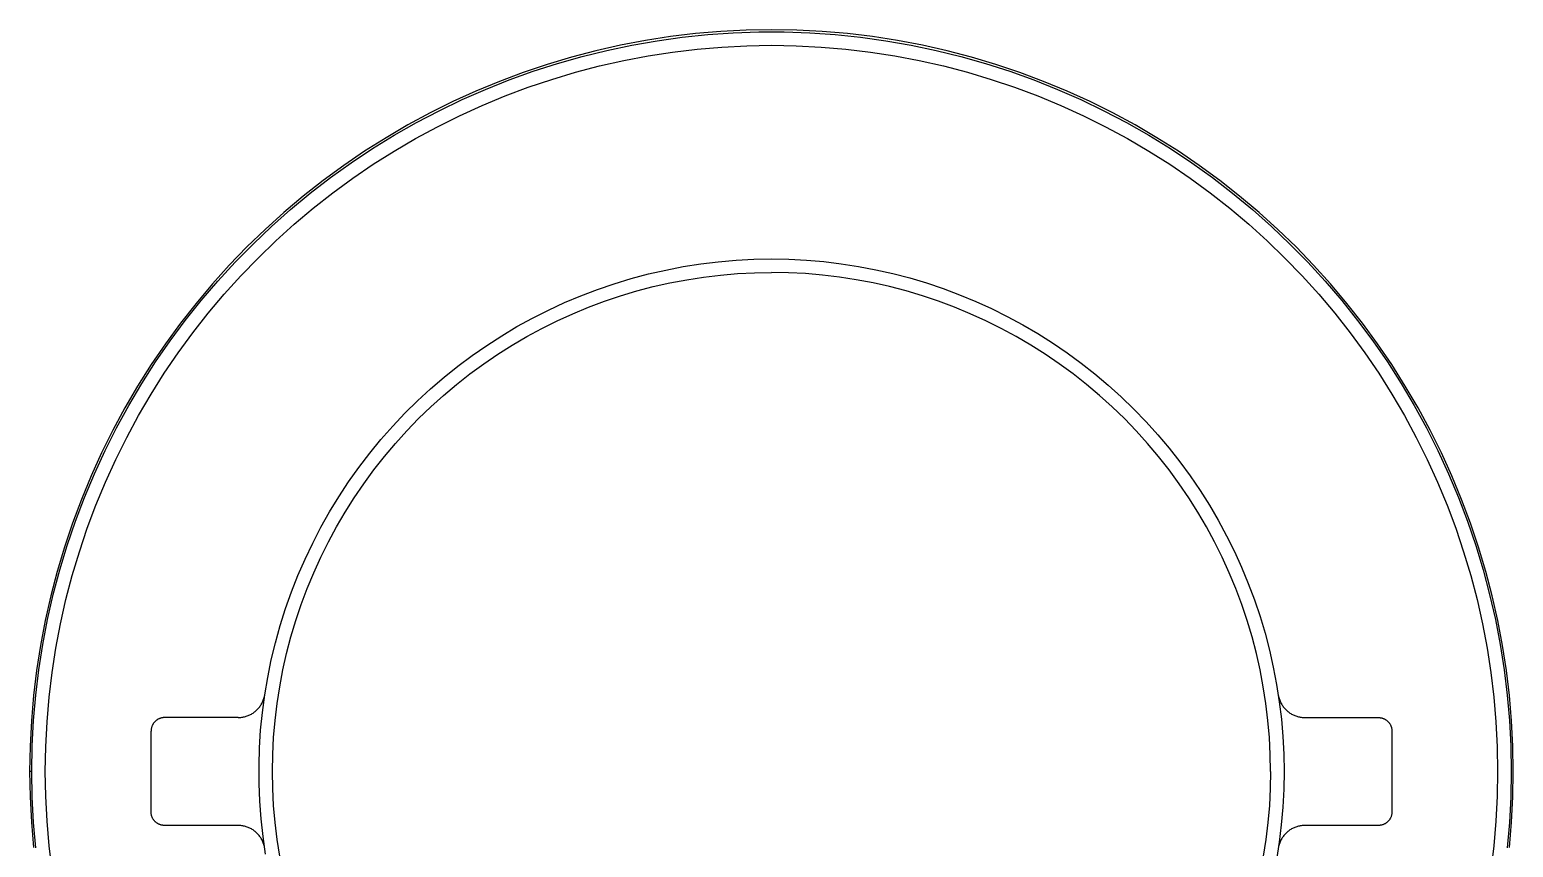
# Model space of a CAD drawing. Header units: metres. Extents: x 198 to 412, y -54 to 17.
# Drawn here: x 252.4253 to 252.4803, y -40.2141 to -40.1837 of the extents above; entities that cross this region are included whole.
import ezdxf

# ---------------------------------------------------------------- set-up
doc = ezdxf.new("R2010")
doc.units = ezdxf.units.M
doc.header["$LTSCALE"] = 10
doc.layers.add('01', color=1, linetype='Continuous')

# ---------------------------------------------------------------- blocks, each defined once
blk = doc.blocks.new('juego de ducha california')
for p, q in [((493.152745, 11757.579892, 0), (493.153684, 11757.579908, 0)), ((493.153684, 11757.579908, 0), (493.154623, 11757.579892, 0)), ((493.148089, 11757.579333, 0), (493.149011, 11757.579508, 0)), ((493.149441, 11757.579498, 0), (493.148509, 11757.579335, 0)), ((493.149011, 11757.579508, 0), (493.149939, 11757.579652, 0)), ((493.150379, 11757.579628, 0), (493.149441, 11757.579498, 0)), ((493.149939, 11757.579652, 0), (493.150871, 11757.579764, 0)), ((493.15132, 11757.579726, 0), (493.150379, 11757.579628, 0)), ((493.150871, 11757.579764, 0), (493.151807, 11757.579844, 0)), ((493.152264, 11757.579791, 0), (493.15132, 11757.579726, 0)), ((493.151807, 11757.579844, 0), (493.152745, 11757.579892, 0)), ((493.15321, 11757.579824, 0), (493.152264, 11757.579791, 0)), ((493.154157, 11757.579824, 0), (493.15321, 11757.579824, 0)), ((493.155103, 11757.579791, 0), (493.154157, 11757.579824, 0)), ((493.154623, 11757.579892, 0), (493.15556, 11757.579844, 0)), ((493.156047, 11757.579726, 0), (493.155103, 11757.579791, 0)), ((493.15556, 11757.579844, 0), (493.156496, 11757.579764, 0)), ((493.156989, 11757.579628, 0), (493.156047, 11757.579726, 0)), ((493.156496, 11757.579764, 0), (493.157428, 11757.579652, 0)), ((493.157926, 11757.579498, 0), (493.156989, 11757.579628, 0)), ((493.157428, 11757.579652, 0), (493.158356, 11757.579508, 0)), ((493.158859, 11757.579335, 0), (493.157926, 11757.579498, 0)), ((493.158356, 11757.579508, 0), (493.159279, 11757.579333, 0)), ((493.145364, 11757.57862, 0), (493.146264, 11757.578888, 0)), ((493.146663, 11757.578914, 0), (493.145752, 11757.578656, 0)), ((493.146264, 11757.578888, 0), (493.147173, 11757.579126, 0)), ((493.147582, 11757.57914, 0), (493.146663, 11757.578914, 0)), ((493.147173, 11757.579126, 0), (493.148089, 11757.579333, 0)), ((493.148509, 11757.579335, 0), (493.147582, 11757.57914, 0)), ((493.14911, 11757.578936, 0), (493.148207, 11757.578765, 0)), ((493.150018, 11757.579077, 0), (493.14911, 11757.578936, 0)), ((493.150931, 11757.579187, 0), (493.150018, 11757.579077, 0)), ((493.151847, 11757.579265, 0), (493.150931, 11757.579187, 0)), ((493.152765, 11757.579312, 0), (493.151847, 11757.579265, 0)), ((493.153684, 11757.579328, 0), (493.152765, 11757.579312, 0)), ((493.154603, 11757.579312, 0), (493.153684, 11757.579328, 0)), ((493.155521, 11757.579265, 0), (493.154603, 11757.579312, 0)), ((493.156437, 11757.579187, 0), (493.155521, 11757.579265, 0)), ((493.157349, 11757.579077, 0), (493.156437, 11757.579187, 0)), ((493.158258, 11757.578936, 0), (493.157349, 11757.579077, 0)), ((493.159161, 11757.578765, 0), (493.158258, 11757.578936, 0)), ((493.159785, 11757.57914, 0), (493.158859, 11757.579335, 0)), ((493.159279, 11757.579333, 0), (493.160195, 11757.579126, 0)), ((493.160704, 11757.578914, 0), (493.159785, 11757.57914, 0)), ((493.160195, 11757.579126, 0), (493.161103, 11757.578888, 0)), ((493.161615, 11757.578656, 0), (493.160704, 11757.578914, 0)), ((493.161103, 11757.578888, 0), (493.162003, 11757.57862, 0)), ((493.143595, 11757.577991, 0), (493.144474, 11757.57832, 0)), ((493.144851, 11757.578366, 0), (493.14396, 11757.578046, 0)), ((493.144474, 11757.57832, 0), (493.145364, 11757.57862, 0)), ((493.145752, 11757.578656, 0), (493.144851, 11757.578366, 0)), ((493.146421, 11757.57833, 0), (493.14554, 11757.578067, 0)), ((493.14731, 11757.578562, 0), (493.146421, 11757.57833, 0)), ((493.148207, 11757.578765, 0), (493.14731, 11757.578562, 0)), ((493.160057, 11757.578562, 0), (493.159161, 11757.578765, 0)), ((493.160946, 11757.57833, 0), (493.160057, 11757.578562, 0)), ((493.161827, 11757.578067, 0), (493.160946, 11757.57833, 0)), ((493.162516, 11757.578366, 0), (493.161615, 11757.578656, 0)), ((493.162003, 11757.57862, 0), (493.162893, 11757.57832, 0)), ((493.163407, 11757.578046, 0), (493.162516, 11757.578366, 0)), ((493.162893, 11757.57832, 0), (493.163772, 11757.577991, 0)), ((493.142728, 11757.577631, 0), (493.143595, 11757.577991, 0)), ((493.14396, 11757.578046, 0), (493.143081, 11757.577695, 0)), ((493.144669, 11757.577774, 0), (493.143808, 11757.577451, 0)), ((493.14554, 11757.578067, 0), (493.144669, 11757.577774, 0)), ((493.162698, 11757.577774, 0), (493.161827, 11757.578067, 0)), ((493.163559, 11757.577451, 0), (493.162698, 11757.577774, 0)), ((493.164286, 11757.577695, 0), (493.163407, 11757.578046, 0)), ((493.163772, 11757.577991, 0), (493.16464, 11757.577631, 0)), ((493.141032, 11757.576825, 0), (493.141873, 11757.577243, 0)), ((493.142215, 11757.577314, 0), (493.141362, 11757.576903, 0)), ((493.141873, 11757.577243, 0), (493.142728, 11757.577631, 0)), ((493.143081, 11757.577695, 0), (493.142215, 11757.577314, 0)), ((493.143808, 11757.577451, 0), (493.142959, 11757.577099, 0)), ((493.164408, 11757.577099, 0), (493.163559, 11757.577451, 0)), ((493.165152, 11757.577314, 0), (493.164286, 11757.577695, 0)), ((493.16464, 11757.577631, 0), (493.165494, 11757.577243, 0)), ((493.166005, 11757.576903, 0), (493.165152, 11757.577314, 0)), ((493.165494, 11757.577243, 0), (493.166335, 11757.576825, 0)), ((493.140206, 11757.576379, 0), (493.141032, 11757.576825, 0)), ((493.141362, 11757.576903, 0), (493.140524, 11757.576463, 0)), ((493.142122, 11757.576719, 0), (493.141299, 11757.57631, 0)), ((493.142959, 11757.577099, 0), (493.142122, 11757.576719, 0)), ((493.165245, 11757.576719, 0), (493.164408, 11757.577099, 0)), ((493.166068, 11757.57631, 0), (493.165245, 11757.576719, 0)), ((493.166843, 11757.576463, 0), (493.166005, 11757.576903, 0)), ((493.166335, 11757.576825, 0), (493.167162, 11757.576379, 0)), ((493.139395, 11757.575905, 0), (493.140206, 11757.576379, 0)), ((493.140524, 11757.576463, 0), (493.139701, 11757.575995, 0)), ((493.141299, 11757.57631, 0), (493.14049, 11757.575873, 0)), ((493.166877, 11757.575873, 0), (493.166068, 11757.57631, 0)), ((493.167666, 11757.575995, 0), (493.166843, 11757.576463, 0)), ((493.167162, 11757.576379, 0), (493.167972, 11757.575905, 0)), ((493.138601, 11757.575403, 0), (493.139395, 11757.575905, 0)), ((493.139701, 11757.575995, 0), (493.138896, 11757.575498, 0)), ((493.14049, 11757.575873, 0), (493.139697, 11757.575409, 0)), ((493.167671, 11757.575409, 0), (493.166877, 11757.575873, 0)), ((493.168472, 11757.575498, 0), (493.167666, 11757.575995, 0)), ((493.167972, 11757.575905, 0), (493.168766, 11757.575403, 0)), ((493.138107, 11757.574974, 0), (493.137338, 11757.574423, 0)), ((493.137825, 11757.574875, 0), (493.138601, 11757.575403, 0)), ((493.138896, 11757.575498, 0), (493.138107, 11757.574974, 0)), ((493.139697, 11757.575409, 0), (493.138919, 11757.574918, 0)), ((493.168448, 11757.574918, 0), (493.167671, 11757.575409, 0)), ((493.16926, 11757.574974, 0), (493.168472, 11757.575498, 0)), ((493.168766, 11757.575403, 0), (493.169542, 11757.574875, 0)), ((493.170029, 11757.574423, 0), (493.16926, 11757.574974, 0)), ((493.137338, 11757.574423, 0), (493.136588, 11757.573846, 0)), ((493.137067, 11757.57432, 0), (493.137825, 11757.574875, 0)), ((493.13816, 11757.574401, 0), (493.137418, 11757.573858, 0)), ((493.138919, 11757.574918, 0), (493.13816, 11757.574401, 0)), ((493.169208, 11757.574401, 0), (493.168448, 11757.574918, 0)), ((493.169949, 11757.573858, 0), (493.169208, 11757.574401, 0)), ((493.169542, 11757.574875, 0), (493.1703, 11757.57432, 0)), ((493.17078, 11757.573846, 0), (493.170029, 11757.574423, 0)), ((493.136329, 11757.57374, 0), (493.137067, 11757.57432, 0)), ((493.137418, 11757.573858, 0), (493.136695, 11757.57329, 0)), ((493.170672, 11757.57329, 0), (493.169949, 11757.573858, 0)), ((493.1703, 11757.57432, 0), (493.171039, 11757.57374, 0)), ((493.135611, 11757.573135, 0), (493.136329, 11757.57374, 0)), ((493.136588, 11757.573846, 0), (493.135858, 11757.573243, 0)), ((493.171509, 11757.573243, 0), (493.17078, 11757.573846, 0)), ((493.171039, 11757.57374, 0), (493.171757, 11757.573135, 0)), ((493.134913, 11757.572506, 0), (493.135611, 11757.573135, 0)), ((493.135858, 11757.573243, 0), (493.135149, 11757.572615, 0)), ((493.136695, 11757.57329, 0), (493.135992, 11757.572698, 0)), ((493.171375, 11757.572698, 0), (493.170672, 11757.57329, 0)), ((493.172218, 11757.572615, 0), (493.171509, 11757.573243, 0)), ((493.171757, 11757.573135, 0), (493.172454, 11757.572506, 0)), ((493.134238, 11757.571854, 0), (493.134913, 11757.572506, 0)), ((493.135149, 11757.572615, 0), (493.134463, 11757.571963, 0)), ((493.135992, 11757.572698, 0), (493.13531, 11757.572082, 0)), ((493.172058, 11757.572082, 0), (493.171375, 11757.572698, 0)), ((493.172904, 11757.571963, 0), (493.172218, 11757.572615, 0)), ((493.172454, 11757.572506, 0), (493.173129, 11757.571854, 0)), ((493.133586, 11757.571178, 0), (493.134238, 11757.571854, 0)), ((493.134463, 11757.571963, 0), (493.1338, 11757.571288, 0)), ((493.13531, 11757.572082, 0), (493.134649, 11757.571443, 0)), ((493.172719, 11757.571443, 0), (493.172058, 11757.572082, 0)), ((493.173568, 11757.571288, 0), (493.172904, 11757.571963, 0)), ((493.173129, 11757.571854, 0), (493.173782, 11757.571178, 0)), ((493.132957, 11757.570481, 0), (493.133586, 11757.571178, 0)), ((493.1338, 11757.571288, 0), (493.13316, 11757.570591, 0)), ((493.134649, 11757.571443, 0), (493.13401, 11757.570782, 0)), ((493.150455, 11757.571132, 0), (493.149818, 11757.571011, 0)), ((493.151096, 11757.571231, 0), (493.150455, 11757.571132, 0)), ((493.151741, 11757.571309, 0), (493.151096, 11757.571231, 0)), ((493.152387, 11757.571364, 0), (493.151741, 11757.571309, 0)), ((493.153035, 11757.571397, 0), (493.152387, 11757.571364, 0)), ((493.153684, 11757.571408, 0), (493.153035, 11757.571397, 0)), ((493.154342, 11757.571397, 0), (493.153684, 11757.571408, 0)), ((493.154999, 11757.571363, 0), (493.154342, 11757.571397, 0)), ((493.155655, 11757.571306, 0), (493.154999, 11757.571363, 0)), ((493.156309, 11757.571226, 0), (493.155655, 11757.571306, 0)), ((493.156959, 11757.571124, 0), (493.156309, 11757.571226, 0)), ((493.157605, 11757.570999, 0), (493.156959, 11757.571124, 0)), ((493.173358, 11757.570782, 0), (493.172719, 11757.571443, 0)), ((493.174208, 11757.570591, 0), (493.173568, 11757.571288, 0)), ((493.173782, 11757.571178, 0), (493.174411, 11757.570481, 0)), ((493.13316, 11757.570591, 0), (493.132544, 11757.569872, 0)), ((493.13401, 11757.570782, 0), (493.133394, 11757.5701, 0)), ((493.148557, 11757.570704, 0), (493.147936, 11757.570518, 0)), ((493.149185, 11757.570868, 0), (493.148557, 11757.570704, 0)), ((493.149818, 11757.571011, 0), (493.149185, 11757.570868, 0)), ((493.14992, 11757.570521, 0), (493.15054, 11757.570639, 0)), ((493.15054, 11757.570639, 0), (493.151165, 11757.570736, 0)), ((493.151165, 11757.570736, 0), (493.151792, 11757.570811, 0)), ((493.151792, 11757.570811, 0), (493.152421, 11757.570865, 0)), ((493.152421, 11757.570865, 0), (493.153052, 11757.570897, 0)), ((493.153052, 11757.570897, 0), (493.153684, 11757.570908, 0)), ((493.154315, 11757.570897, 0), (493.153684, 11757.570908, 0)), ((493.154946, 11757.570865, 0), (493.154315, 11757.570897, 0)), ((493.155576, 11757.570811, 0), (493.154946, 11757.570865, 0)), ((493.156203, 11757.570736, 0), (493.155576, 11757.570811, 0)), ((493.156827, 11757.570639, 0), (493.156203, 11757.570736, 0)), ((493.157448, 11757.570521, 0), (493.156827, 11757.570639, 0)), ((493.158247, 11757.570852, 0), (493.157605, 11757.570999, 0)), ((493.158883, 11757.570683, 0), (493.158247, 11757.570852, 0)), ((493.159513, 11757.570492, 0), (493.158883, 11757.570683, 0)), ((493.173973, 11757.5701, 0), (493.173358, 11757.570782, 0)), ((493.174823, 11757.569872, 0), (493.174208, 11757.570591, 0)), ((493.132352, 11757.569763, 0), (493.132957, 11757.570481, 0)), ((493.133394, 11757.5701, 0), (493.132802, 11757.569397, 0)), ((493.146713, 11757.570083, 0), (493.146114, 11757.569835, 0)), ((493.147321, 11757.570311, 0), (493.146713, 11757.570083, 0)), ((493.147936, 11757.570518, 0), (493.147321, 11757.570311, 0)), ((493.147488, 11757.56984, 0), (493.148087, 11757.570041, 0)), ((493.148087, 11757.570041, 0), (493.148692, 11757.570222, 0)), ((493.148692, 11757.570222, 0), (493.149303, 11757.570382, 0)), ((493.149303, 11757.570382, 0), (493.14992, 11757.570521, 0)), ((493.158064, 11757.570382, 0), (493.157448, 11757.570521, 0)), ((493.158675, 11757.570222, 0), (493.158064, 11757.570382, 0)), ((493.15928, 11757.570041, 0), (493.158675, 11757.570222, 0)), ((493.159879, 11757.56984, 0), (493.15928, 11757.570041, 0)), ((493.160136, 11757.570279, 0), (493.159513, 11757.570492, 0)), ((493.160751, 11757.570045, 0), (493.160136, 11757.570279, 0)), ((493.161358, 11757.569789, 0), (493.160751, 11757.570045, 0)), ((493.174566, 11757.569397, 0), (493.173973, 11757.5701, 0)), ((493.174411, 11757.570481, 0), (493.175016, 11757.569763, 0)), ((493.131771, 11757.569025, 0), (493.132352, 11757.569763, 0)), ((493.132544, 11757.569872, 0), (493.131954, 11757.569131, 0)), ((493.145523, 11757.569567, 0), (493.144942, 11757.569278, 0)), ((493.146114, 11757.569835, 0), (493.145523, 11757.569567, 0)), ((493.146313, 11757.569377, 0), (493.146897, 11757.569618, 0)), ((493.146897, 11757.569618, 0), (493.147488, 11757.56984, 0)), ((493.16047, 11757.569618, 0), (493.159879, 11757.56984, 0)), ((493.161054, 11757.569377, 0), (493.16047, 11757.569618, 0)), ((493.161956, 11757.569513, 0), (493.161358, 11757.569789, 0)), ((493.162543, 11757.569216, 0), (493.161956, 11757.569513, 0)), ((493.175413, 11757.569131, 0), (493.174823, 11757.569872, 0)), ((493.175016, 11757.569763, 0), (493.175596, 11757.569025, 0)), ((493.131217, 11757.568267, 0), (493.131771, 11757.569025, 0)), ((493.131954, 11757.569131, 0), (493.13139, 11757.568371, 0)), ((493.132802, 11757.569397, 0), (493.132234, 11757.568674, 0)), ((493.144372, 11757.56897, 0), (493.143812, 11757.568642, 0)), ((493.144942, 11757.569278, 0), (493.144372, 11757.56897, 0)), ((493.145172, 11757.568834, 0), (493.145738, 11757.569115, 0)), ((493.145738, 11757.569115, 0), (493.146313, 11757.569377, 0)), ((493.161629, 11757.569115, 0), (493.161054, 11757.569377, 0)), ((493.162195, 11757.568834, 0), (493.161629, 11757.569115, 0)), ((493.16312, 11757.568899, 0), (493.162543, 11757.569216, 0)), ((493.175133, 11757.568674, 0), (493.174566, 11757.569397, 0)), ((493.175977, 11757.568371, 0), (493.175413, 11757.569131, 0)), ((493.175596, 11757.569025, 0), (493.17615, 11757.568267, 0)), ((493.13139, 11757.568371, 0), (493.130852, 11757.567592, 0)), ((493.132234, 11757.568674, 0), (493.131691, 11757.567932, 0)), ((493.143812, 11757.568642, 0), (493.143263, 11757.568296, 0)), ((493.144071, 11757.568215, 0), (493.144617, 11757.568534, 0)), ((493.144617, 11757.568534, 0), (493.145172, 11757.568834, 0)), ((493.162751, 11757.568534, 0), (493.162195, 11757.568834, 0)), ((493.163296, 11757.568215, 0), (493.162751, 11757.568534, 0)), ((493.163686, 11757.568562, 0), (493.16312, 11757.568899, 0)), ((493.164239, 11757.568206, 0), (493.163686, 11757.568562, 0)), ((493.175676, 11757.567932, 0), (493.175133, 11757.568674, 0)), ((493.176515, 11757.567592, 0), (493.175977, 11757.568371, 0)), ((493.130689, 11757.567491, 0), (493.131217, 11757.568267, 0)), ((493.131691, 11757.567932, 0), (493.131174, 11757.567172, 0)), ((493.142727, 11757.567931, 0), (493.142203, 11757.567547, 0)), ((493.143263, 11757.568296, 0), (493.142727, 11757.567931, 0)), ((493.143015, 11757.567522, 0), (493.143537, 11757.567878, 0)), ((493.143537, 11757.567878, 0), (493.144071, 11757.568215, 0)), ((493.16383, 11757.567878, 0), (493.163296, 11757.568215, 0)), ((493.164352, 11757.567522, 0), (493.16383, 11757.567878, 0)), ((493.16478, 11757.567831, 0), (493.164239, 11757.568206, 0)), ((493.165308, 11757.567437, 0), (493.16478, 11757.567831, 0)), ((493.176193, 11757.567172, 0), (493.175676, 11757.567932, 0)), ((493.17615, 11757.568267, 0), (493.176679, 11757.567491, 0)), ((493.130187, 11757.566697, 0), (493.130689, 11757.567491, 0)), ((493.130852, 11757.567592, 0), (493.130342, 11757.566795, 0)), ((493.142203, 11757.567547, 0), (493.141693, 11757.567147, 0)), ((493.142505, 11757.567149, 0), (493.143015, 11757.567522, 0)), ((493.164862, 11757.567149, 0), (493.164352, 11757.567522, 0)), ((493.165822, 11757.567025, 0), (493.165308, 11757.567437, 0)), ((493.177026, 11757.566795, 0), (493.176515, 11757.567592, 0)), ((493.176679, 11757.567491, 0), (493.17718, 11757.566697, 0)), ((493.130342, 11757.566795, 0), (493.129859, 11757.565981, 0)), ((493.131174, 11757.567172, 0), (493.130683, 11757.566395, 0)), ((493.141197, 11757.566729, 0), (493.140715, 11757.566294, 0)), ((493.141693, 11757.567147, 0), (493.141197, 11757.566729, 0)), ((493.141525, 11757.566352, 0), (493.142009, 11757.566759, 0)), ((493.142009, 11757.566759, 0), (493.142505, 11757.567149, 0)), ((493.165359, 11757.566759, 0), (493.164862, 11757.567149, 0)), ((493.165842, 11757.566352, 0), (493.165359, 11757.566759, 0)), ((493.166321, 11757.566596, 0), (493.165822, 11757.567025, 0)), ((493.176684, 11757.566395, 0), (493.176193, 11757.567172, 0)), ((493.177508, 11757.565981, 0), (493.177026, 11757.566795, 0)), ((493.129713, 11757.565886, 0), (493.130187, 11757.566697, 0)), ((493.130683, 11757.566395, 0), (493.130219, 11757.565602, 0)), ((493.140715, 11757.566294, 0), (493.140249, 11757.565843, 0)), ((493.141056, 11757.565929, 0), (493.141525, 11757.566352, 0)), ((493.166311, 11757.565929, 0), (493.165842, 11757.566352, 0)), ((493.166805, 11757.56615, 0), (493.166321, 11757.566596, 0)), ((493.177148, 11757.565602, 0), (493.176684, 11757.566395, 0)), ((493.17718, 11757.566697, 0), (493.177654, 11757.565886, 0)), ((493.129267, 11757.56506, 0), (493.129713, 11757.565886, 0)), ((493.129859, 11757.565981, 0), (493.129405, 11757.565151, 0)), ((493.130219, 11757.565602, 0), (493.129782, 11757.564793, 0)), ((493.140249, 11757.565843, 0), (493.139798, 11757.565377, 0)), ((493.140602, 11757.56549, 0), (493.141056, 11757.565929, 0)), ((493.166765, 11757.56549, 0), (493.166311, 11757.565929, 0)), ((493.167273, 11757.565687, 0), (493.166805, 11757.56615, 0)), ((493.167725, 11757.565208, 0), (493.167273, 11757.565687, 0)), ((493.177585, 11757.564793, 0), (493.177148, 11757.565602, 0)), ((493.177963, 11757.565151, 0), (493.177508, 11757.565981, 0)), ((493.177654, 11757.565886, 0), (493.1781, 11757.56506, 0)), ((493.128849, 11757.564219, 0), (493.129267, 11757.56506, 0)), ((493.129405, 11757.565151, 0), (493.128979, 11757.564305, 0)), ((493.139798, 11757.565377, 0), (493.139363, 11757.564895, 0)), ((493.140163, 11757.565035, 0), (493.140602, 11757.56549, 0)), ((493.167204, 11757.565035, 0), (493.166765, 11757.56549, 0)), ((493.16816, 11757.564714, 0), (493.167725, 11757.565208, 0)), ((493.178388, 11757.564305, 0), (493.177963, 11757.565151, 0)), ((493.1781, 11757.56506, 0), (493.178518, 11757.564219, 0)), ((493.129782, 11757.564793, 0), (493.129373, 11757.56397, 0)), ((493.139363, 11757.564895, 0), (493.138945, 11757.564399, 0)), ((493.139333, 11757.564083, 0), (493.13974, 11757.564566, 0)), ((493.13974, 11757.564566, 0), (493.140163, 11757.565035, 0)), ((493.167627, 11757.564566, 0), (493.167204, 11757.565035, 0)), ((493.168034, 11757.564083, 0), (493.167627, 11757.564566, 0)), ((493.168577, 11757.564205, 0), (493.16816, 11757.564714, 0)), ((493.177994, 11757.56397, 0), (493.177585, 11757.564793, 0)), ((493.12846, 11757.563364, 0), (493.128849, 11757.564219, 0)), ((493.128979, 11757.564305, 0), (493.128583, 11757.563445, 0)), ((493.129373, 11757.56397, 0), (493.128993, 11757.563133, 0)), ((493.138945, 11757.564399, 0), (493.138544, 11757.563889, 0)), ((493.138943, 11757.563587, 0), (493.139333, 11757.564083, 0)), ((493.168425, 11757.563587, 0), (493.168034, 11757.564083, 0)), ((493.168977, 11757.563682, 0), (493.168577, 11757.564205, 0)), ((493.178375, 11757.563133, 0), (493.177994, 11757.56397, 0)), ((493.178784, 11757.563445, 0), (493.178388, 11757.564305, 0)), ((493.178518, 11757.564219, 0), (493.178907, 11757.563364, 0)), ((493.128583, 11757.563445, 0), (493.128217, 11757.562572, 0)), ((493.138544, 11757.563889, 0), (493.138161, 11757.563365, 0)), ((493.13857, 11757.563077, 0), (493.138943, 11757.563587, 0)), ((493.168798, 11757.563077, 0), (493.168425, 11757.563587, 0)), ((493.169359, 11757.563146, 0), (493.168977, 11757.563682, 0)), ((493.17915, 11757.562572, 0), (493.178784, 11757.563445, 0)), ((493.128101, 11757.562497, 0), (493.12846, 11757.563364, 0)), ((493.128993, 11757.563133, 0), (493.128641, 11757.562284, 0)), ((493.138161, 11757.563365, 0), (493.137796, 11757.562829, 0)), ((493.138214, 11757.562554, 0), (493.13857, 11757.563077, 0)), ((493.169153, 11757.562554, 0), (493.168798, 11757.563077, 0)), ((493.169721, 11757.562596, 0), (493.169359, 11757.563146, 0)), ((493.178726, 11757.562284, 0), (493.178375, 11757.563133, 0)), ((493.178907, 11757.563364, 0), (493.179266, 11757.562497, 0)), ((493.127771, 11757.561617, 0), (493.128101, 11757.562497, 0)), ((493.128217, 11757.562572, 0), (493.127882, 11757.561687, 0)), ((493.137796, 11757.562829, 0), (493.13745, 11757.56228, 0)), ((493.137877, 11757.56202, 0), (493.138214, 11757.562554, 0)), ((493.16949, 11757.56202, 0), (493.169153, 11757.562554, 0)), ((493.170064, 11757.562035, 0), (493.169721, 11757.562596, 0)), ((493.179485, 11757.561687, 0), (493.17915, 11757.562572, 0)), ((493.179266, 11757.562497, 0), (493.179596, 11757.561617, 0)), ((493.128641, 11757.562284, 0), (493.128318, 11757.561423, 0)), ((493.13745, 11757.56228, 0), (493.137122, 11757.56172, 0)), ((493.137558, 11757.561475, 0), (493.137877, 11757.56202, 0)), ((493.169809, 11757.561475, 0), (493.16949, 11757.56202, 0)), ((493.170388, 11757.561461, 0), (493.170064, 11757.562035, 0)), ((493.179049, 11757.561423, 0), (493.178726, 11757.562284, 0)), ((493.127472, 11757.560727, 0), (493.127771, 11757.561617, 0)), ((493.127882, 11757.561687, 0), (493.127577, 11757.560791, 0)), ((493.128318, 11757.561423, 0), (493.128025, 11757.560552, 0)), ((493.137122, 11757.56172, 0), (493.136814, 11757.561149, 0)), ((493.137258, 11757.560919, 0), (493.137558, 11757.561475, 0)), ((493.17011, 11757.560919, 0), (493.169809, 11757.561475, 0)), ((493.170692, 11757.560877, 0), (493.170388, 11757.561461, 0)), ((493.179342, 11757.560552, 0), (493.179049, 11757.561423, 0)), ((493.17979, 11757.560791, 0), (493.179485, 11757.561687, 0)), ((493.179596, 11757.561617, 0), (493.179895, 11757.560727, 0)), ((493.127203, 11757.559828, 0), (493.127472, 11757.560727, 0)), ((493.127577, 11757.560791, 0), (493.127303, 11757.559885, 0)), ((493.136814, 11757.561149, 0), (493.136525, 11757.560568, 0)), ((493.136977, 11757.560354, 0), (493.137258, 11757.560919, 0)), ((493.170391, 11757.560354, 0), (493.17011, 11757.560919, 0)), ((493.170975, 11757.560283, 0), (493.170692, 11757.560877, 0)), ((493.180064, 11757.559885, 0), (493.17979, 11757.560791, 0)), ((493.179895, 11757.560727, 0), (493.180164, 11757.559828, 0)), ((493.128025, 11757.560552, 0), (493.127762, 11757.559671, 0)), ((493.136525, 11757.560568, 0), (493.136257, 11757.559978, 0)), ((493.136715, 11757.559779, 0), (493.136977, 11757.560354, 0)), ((493.170652, 11757.559779, 0), (493.170391, 11757.560354, 0)), ((493.171237, 11757.559679, 0), (493.170975, 11757.560283, 0)), ((493.179605, 11757.559671, 0), (493.179342, 11757.560552, 0)), ((493.126966, 11757.558919, 0), (493.127203, 11757.559828, 0)), ((493.127303, 11757.559885, 0), (493.127061, 11757.55897, 0)), ((493.127762, 11757.559671, 0), (493.127529, 11757.558782, 0)), ((493.136257, 11757.559978, 0), (493.136008, 11757.559378, 0)), ((493.136473, 11757.559195, 0), (493.136715, 11757.559779, 0)), ((493.170894, 11757.559195, 0), (493.170652, 11757.559779, 0)), ((493.171479, 11757.559067, 0), (493.171237, 11757.559679, 0)), ((493.179838, 11757.558782, 0), (493.179605, 11757.559671, 0)), ((493.180307, 11757.55897, 0), (493.180064, 11757.559885, 0)), ((493.180164, 11757.559828, 0), (493.180402, 11757.558919, 0)), ((493.136008, 11757.559378, 0), (493.135781, 11757.558771, 0)), ((493.136252, 11757.558603, 0), (493.136473, 11757.559195, 0)), ((493.171115, 11757.558603, 0), (493.170894, 11757.559195, 0)), ((493.171699, 11757.558446, 0), (493.171479, 11757.559067, 0)), ((493.126759, 11757.558003, 0), (493.126966, 11757.558919, 0)), ((493.127061, 11757.55897, 0), (493.12685, 11757.558047, 0)), ((493.127529, 11757.558782, 0), (493.127327, 11757.557885, 0)), ((493.135781, 11757.558771, 0), (493.135574, 11757.558156, 0)), ((493.13605, 11757.558005, 0), (493.136252, 11757.558603, 0)), ((493.171317, 11757.558005, 0), (493.171115, 11757.558603, 0)), ((493.18004, 11757.557885, 0), (493.179838, 11757.558782, 0)), ((493.180517, 11757.558047, 0), (493.180307, 11757.55897, 0)), ((493.180402, 11757.558919, 0), (493.180608, 11757.558003, 0)), ((493.126584, 11757.557081, 0), (493.126759, 11757.558003, 0)), ((493.12685, 11757.558047, 0), (493.126671, 11757.557118, 0)), ((493.135574, 11757.558156, 0), (493.135388, 11757.557534, 0)), ((493.13587, 11757.557399, 0), (493.13605, 11757.558005, 0)), ((493.171498, 11757.557399, 0), (493.171317, 11757.558005, 0)), ((493.171897, 11757.557818, 0), (493.171699, 11757.558446, 0)), ((493.180696, 11757.557118, 0), (493.180517, 11757.558047, 0)), ((493.180608, 11757.558003, 0), (493.180784, 11757.557081, 0)), ((493.127327, 11757.557885, 0), (493.127155, 11757.556982, 0)), ((493.135388, 11757.557534, 0), (493.135224, 11757.556907, 0)), ((493.13571, 11757.556788, 0), (493.13587, 11757.557399, 0)), ((493.171658, 11757.556788, 0), (493.171498, 11757.557399, 0)), ((493.172074, 11757.557184, 0), (493.171897, 11757.557818, 0)), ((493.180212, 11757.556982, 0), (493.18004, 11757.557885, 0)), ((493.12644, 11757.556153, 0), (493.126584, 11757.557081, 0)), ((493.126671, 11757.557118, 0), (493.126525, 11757.556183, 0)), ((493.127155, 11757.556982, 0), (493.127015, 11757.556074, 0)), ((493.135224, 11757.556907, 0), (493.135081, 11757.556274, 0)), ((493.172228, 11757.556544, 0), (493.172074, 11757.557184, 0)), ((493.180353, 11757.556074, 0), (493.180212, 11757.556982, 0)), ((493.180842, 11757.556183, 0), (493.180696, 11757.557118, 0)), ((493.180784, 11757.557081, 0), (493.180928, 11757.556153, 0)), ((493.135081, 11757.556274, 0), (493.13496, 11757.555636, 0)), ((493.135571, 11757.556172, 0), (493.13571, 11757.556788, 0)), ((493.171797, 11757.556172, 0), (493.171658, 11757.556788, 0)), ((493.17236, 11757.555899, 0), (493.172228, 11757.556544, 0)), ((493.126328, 11757.55522, 0), (493.12644, 11757.556153, 0)), ((493.126525, 11757.556183, 0), (493.126411, 11757.555243, 0)), ((493.127015, 11757.556074, 0), (493.126905, 11757.555161, 0)), ((493.135453, 11757.555551, 0), (493.135571, 11757.556172, 0)), ((493.171915, 11757.555551, 0), (493.171797, 11757.556172, 0)), ((493.17247, 11757.55525, 0), (493.17236, 11757.555899, 0)), ((493.180462, 11757.555161, 0), (493.180353, 11757.556074, 0)), ((493.180956, 11757.555243, 0), (493.180842, 11757.556183, 0)), ((493.180928, 11757.556153, 0), (493.181039, 11757.55522, 0)), ((493.126248, 11757.554285, 0), (493.126328, 11757.55522, 0)), ((493.126411, 11757.555243, 0), (493.126329, 11757.5543, 0)), ((493.126905, 11757.555161, 0), (493.126827, 11757.554245, 0)), ((493.13496, 11757.555636, 0), (493.134861, 11757.554995, 0)), ((493.134876, 11757.555151, 0), (493.134867, 11757.555117, 0)), ((493.134884, 11757.555184, 0), (493.134876, 11757.555151, 0)), ((493.134892, 11757.555218, 0), (493.134884, 11757.555184, 0)), ((493.135356, 11757.554927, 0), (493.135453, 11757.555551, 0)), ((493.172011, 11757.554927, 0), (493.171915, 11757.555551, 0)), ((493.172557, 11757.554598, 0), (493.17247, 11757.55525, 0)), ((493.172483, 11757.555184, 0), (493.172476, 11757.555218, 0)), ((493.172491, 11757.555151, 0), (493.172483, 11757.555184, 0)), ((493.172501, 11757.555117, 0), (493.172491, 11757.555151, 0)), ((493.180541, 11757.554245, 0), (493.180462, 11757.555161, 0)), ((493.181038, 11757.5543, 0), (493.180956, 11757.555243, 0)), ((493.181039, 11757.55522, 0), (493.18112, 11757.554285, 0)), ((493.134519, 11757.554615, 0), (493.134491, 11757.554595, 0)), ((493.134546, 11757.554637, 0), (493.134519, 11757.554615, 0)), ((493.134572, 11757.554659, 0), (493.134546, 11757.554637, 0)), ((493.134598, 11757.554682, 0), (493.134572, 11757.554659, 0)), ((493.134622, 11757.554706, 0), (493.134598, 11757.554682, 0)), ((493.134646, 11757.554731, 0), (493.134622, 11757.554706, 0)), ((493.134669, 11757.554757, 0), (493.134646, 11757.554731, 0)), ((493.134691, 11757.554784, 0), (493.134669, 11757.554757, 0)), ((493.134712, 11757.554811, 0), (493.134691, 11757.554784, 0)), ((493.134732, 11757.554839, 0), (493.134712, 11757.554811, 0)), ((493.134751, 11757.554868, 0), (493.134732, 11757.554839, 0)), ((493.134769, 11757.554897, 0), (493.134751, 11757.554868, 0)), ((493.134787, 11757.554927, 0), (493.134769, 11757.554897, 0)), ((493.134861, 11757.554995, 0), (493.134783, 11757.554351, 0)), ((493.134803, 11757.554958, 0), (493.134787, 11757.554927, 0)), ((493.134818, 11757.554989, 0), (493.134803, 11757.554958, 0)), ((493.134832, 11757.55502, 0), (493.134818, 11757.554989, 0)), ((493.134844, 11757.555052, 0), (493.134832, 11757.55502, 0)), ((493.134856, 11757.555085, 0), (493.134844, 11757.555052, 0)), ((493.134867, 11757.555117, 0), (493.134856, 11757.555085, 0)), ((493.135281, 11757.5543, 0), (493.135356, 11757.554927, 0)), ((493.172087, 11757.5543, 0), (493.172011, 11757.554927, 0)), ((493.172511, 11757.555085, 0), (493.172501, 11757.555117, 0)), ((493.172523, 11757.555052, 0), (493.172511, 11757.555085, 0)), ((493.172536, 11757.55502, 0), (493.172523, 11757.555052, 0)), ((493.17255, 11757.554989, 0), (493.172536, 11757.55502, 0)), ((493.172565, 11757.554958, 0), (493.17255, 11757.554989, 0)), ((493.172581, 11757.554927, 0), (493.172565, 11757.554958, 0)), ((493.172598, 11757.554897, 0), (493.172581, 11757.554927, 0)), ((493.172616, 11757.554868, 0), (493.172598, 11757.554897, 0)), ((493.172635, 11757.554839, 0), (493.172616, 11757.554868, 0)), ((493.172655, 11757.554811, 0), (493.172635, 11757.554839, 0)), ((493.172676, 11757.554784, 0), (493.172655, 11757.554811, 0)), ((493.172698, 11757.554757, 0), (493.172676, 11757.554784, 0)), ((493.172721, 11757.554731, 0), (493.172698, 11757.554757, 0)), ((493.172745, 11757.554706, 0), (493.172721, 11757.554731, 0)), ((493.172769, 11757.554682, 0), (493.172745, 11757.554706, 0)), ((493.172795, 11757.554659, 0), (493.172769, 11757.554682, 0)), ((493.172821, 11757.554637, 0), (493.172795, 11757.554659, 0)), ((493.172848, 11757.554615, 0), (493.172821, 11757.554637, 0)), ((493.172876, 11757.554595, 0), (493.172848, 11757.554615, 0)), ((493.1262, 11757.553347, 0), (493.126248, 11757.554285, 0)), ((493.126329, 11757.5543, 0), (493.12628, 11757.553355, 0)), ((493.126827, 11757.554245, 0), (493.12678, 11757.553327, 0)), ((493.130708, 11757.554063, 0), (493.130703, 11757.554046, 0)), ((493.130714, 11757.554079, 0), (493.130708, 11757.554063, 0)), ((493.13072, 11757.554095, 0), (493.130714, 11757.554079, 0)), ((493.130727, 11757.554111, 0), (493.13072, 11757.554095, 0)), ((493.130734, 11757.554127, 0), (493.130727, 11757.554111, 0)), ((493.130742, 11757.554143, 0), (493.130734, 11757.554127, 0)), ((493.130751, 11757.554158, 0), (493.130742, 11757.554143, 0)), ((493.13076, 11757.554173, 0), (493.130751, 11757.554158, 0)), ((493.130769, 11757.554188, 0), (493.13076, 11757.554173, 0)), ((493.130779, 11757.554202, 0), (493.130769, 11757.554188, 0)), ((493.13079, 11757.554216, 0), (493.130779, 11757.554202, 0)), ((493.130801, 11757.55423, 0), (493.13079, 11757.554216, 0)), ((493.130812, 11757.554243, 0), (493.130801, 11757.55423, 0)), ((493.130824, 11757.554255, 0), (493.130812, 11757.554243, 0)), ((493.130836, 11757.554268, 0), (493.130824, 11757.554255, 0)), ((493.130849, 11757.55428, 0), (493.130836, 11757.554268, 0)), ((493.130862, 11757.554291, 0), (493.130849, 11757.55428, 0)), ((493.130876, 11757.554302, 0), (493.130862, 11757.554291, 0)), ((493.13089, 11757.554313, 0), (493.130876, 11757.554302, 0)), ((493.130904, 11757.554323, 0), (493.13089, 11757.554313, 0)), ((493.130919, 11757.554332, 0), (493.130904, 11757.554323, 0)), ((493.130934, 11757.554341, 0), (493.130919, 11757.554332, 0)), ((493.130949, 11757.55435, 0), (493.130934, 11757.554341, 0)), ((493.130964, 11757.554358, 0), (493.130949, 11757.55435, 0)), ((493.13098, 11757.554365, 0), (493.130964, 11757.554358, 0)), ((493.130996, 11757.554372, 0), (493.13098, 11757.554365, 0)), ((493.131013, 11757.554378, 0), (493.130996, 11757.554372, 0)), ((493.131029, 11757.554384, 0), (493.131013, 11757.554378, 0)), ((493.131046, 11757.554389, 0), (493.131029, 11757.554384, 0)), ((493.131063, 11757.554393, 0), (493.131046, 11757.554389, 0)), ((493.13108, 11757.554397, 0), (493.131063, 11757.554393, 0)), ((493.131097, 11757.554401, 0), (493.13108, 11757.554397, 0)), ((493.131114, 11757.554403, 0), (493.131097, 11757.554401, 0)), ((493.131131, 11757.554405, 0), (493.131114, 11757.554403, 0)), ((493.131149, 11757.554407, 0), (493.131131, 11757.554405, 0)), ((493.131166, 11757.554408, 0), (493.131149, 11757.554407, 0)), ((493.131184, 11757.554408, 0), (493.131166, 11757.554408, 0)), ((493.13391, 11757.554408, 0), (493.131184, 11757.554408, 0)), ((493.133944, 11757.554409, 0), (493.13391, 11757.554408, 0)), ((493.133979, 11757.55441, 0), (493.133944, 11757.554409, 0)), ((493.134013, 11757.554413, 0), (493.133979, 11757.55441, 0)), ((493.134047, 11757.554418, 0), (493.134013, 11757.554413, 0)), ((493.134081, 11757.554423, 0), (493.134047, 11757.554418, 0)), ((493.134115, 11757.554429, 0), (493.134081, 11757.554423, 0)), ((493.134149, 11757.554437, 0), (493.134115, 11757.554429, 0)), ((493.134182, 11757.554446, 0), (493.134149, 11757.554437, 0)), ((493.134215, 11757.554456, 0), (493.134182, 11757.554446, 0)), ((493.134248, 11757.554467, 0), (493.134215, 11757.554456, 0)), ((493.13428, 11757.554479, 0), (493.134248, 11757.554467, 0)), ((493.134312, 11757.554493, 0), (493.13428, 11757.554479, 0)), ((493.134343, 11757.554507, 0), (493.134312, 11757.554493, 0)), ((493.134374, 11757.554522, 0), (493.134343, 11757.554507, 0)), ((493.134404, 11757.554539, 0), (493.134374, 11757.554522, 0)), ((493.134434, 11757.554556, 0), (493.134404, 11757.554539, 0)), ((493.134463, 11757.554575, 0), (493.134434, 11757.554556, 0)), ((493.134491, 11757.554595, 0), (493.134463, 11757.554575, 0)), ((493.134783, 11757.554351, 0), (493.134728, 11757.553705, 0)), ((493.135227, 11757.553671, 0), (493.135281, 11757.5543, 0)), ((493.172141, 11757.553671, 0), (493.172087, 11757.5543, 0)), ((493.172622, 11757.553943, 0), (493.172557, 11757.554598, 0)), ((493.172904, 11757.554575, 0), (493.172876, 11757.554595, 0)), ((493.172933, 11757.554557, 0), (493.172904, 11757.554575, 0)), ((493.172963, 11757.554539, 0), (493.172933, 11757.554557, 0)), ((493.172993, 11757.554522, 0), (493.172963, 11757.554539, 0)), ((493.173024, 11757.554507, 0), (493.172993, 11757.554522, 0)), ((493.173055, 11757.554493, 0), (493.173024, 11757.554507, 0)), ((493.173087, 11757.554479, 0), (493.173055, 11757.554493, 0)), ((493.173119, 11757.554467, 0), (493.173087, 11757.554479, 0)), ((493.173152, 11757.554456, 0), (493.173119, 11757.554467, 0)), ((493.173185, 11757.554446, 0), (493.173152, 11757.554456, 0)), ((493.173218, 11757.554437, 0), (493.173185, 11757.554446, 0)), ((493.173252, 11757.554429, 0), (493.173218, 11757.554437, 0)), ((493.173286, 11757.554423, 0), (493.173252, 11757.554429, 0)), ((493.17332, 11757.554418, 0), (493.173286, 11757.554423, 0)), ((493.173354, 11757.554413, 0), (493.17332, 11757.554418, 0)), ((493.173388, 11757.554411, 0), (493.173354, 11757.554413, 0)), ((493.173423, 11757.554409, 0), (493.173388, 11757.554411, 0)), ((493.173457, 11757.554408, 0), (493.173423, 11757.554409, 0)), ((493.173457, 11757.554408, 0), (493.176184, 11757.554408, 0)), ((493.176184, 11757.554408, 0), (493.176201, 11757.554408, 0)), ((493.176201, 11757.554408, 0), (493.176218, 11757.554407, 0)), ((493.176218, 11757.554407, 0), (493.176235, 11757.554406, 0)), ((493.176235, 11757.554406, 0), (493.176252, 11757.554403, 0)), ((493.176252, 11757.554403, 0), (493.176269, 11757.554401, 0)), ((493.176269, 11757.554401, 0), (493.176285, 11757.554398, 0)), ((493.176285, 11757.554398, 0), (493.176302, 11757.554394, 0)), ((493.176302, 11757.554394, 0), (493.176319, 11757.55439, 0)), ((493.176319, 11757.55439, 0), (493.176335, 11757.554385, 0)), ((493.176335, 11757.554385, 0), (493.176351, 11757.554379, 0)), ((493.176351, 11757.554379, 0), (493.176367, 11757.554373, 0)), ((493.176367, 11757.554373, 0), (493.176383, 11757.554367, 0)), ((493.176383, 11757.554367, 0), (493.176398, 11757.55436, 0)), ((493.176398, 11757.55436, 0), (493.176414, 11757.554352, 0)), ((493.176414, 11757.554352, 0), (493.176429, 11757.554344, 0)), ((493.176429, 11757.554344, 0), (493.176443, 11757.554335, 0)), ((493.176443, 11757.554335, 0), (493.176458, 11757.554326, 0)), ((493.176458, 11757.554326, 0), (493.176472, 11757.554317, 0)), ((493.176472, 11757.554317, 0), (493.176486, 11757.554307, 0)), ((493.176486, 11757.554307, 0), (493.176499, 11757.554296, 0)), ((493.176499, 11757.554296, 0), (493.176512, 11757.554285, 0)), ((493.176512, 11757.554285, 0), (493.176525, 11757.554274, 0)), ((493.176525, 11757.554274, 0), (493.176537, 11757.554262, 0)), ((493.176537, 11757.554262, 0), (493.176549, 11757.554249, 0)), ((493.176549, 11757.554249, 0), (493.17656, 11757.554237, 0)), ((493.17656, 11757.554237, 0), (493.176571, 11757.554224, 0)), ((493.176571, 11757.554224, 0), (493.176582, 11757.55421, 0)), ((493.176582, 11757.55421, 0), (493.176592, 11757.554196, 0)), ((493.176592, 11757.554196, 0), (493.176602, 11757.554182, 0)), ((493.176602, 11757.554182, 0), (493.176611, 11757.554168, 0)), ((493.176611, 11757.554168, 0), (493.176619, 11757.554153, 0)), ((493.176619, 11757.554153, 0), (493.176628, 11757.554138, 0)), ((493.176628, 11757.554138, 0), (493.176635, 11757.554123, 0)), ((493.176635, 11757.554123, 0), (493.176642, 11757.554107, 0)), ((493.176642, 11757.554107, 0), (493.176649, 11757.554092, 0)), ((493.176649, 11757.554092, 0), (493.176655, 11757.554076, 0)), ((493.176655, 11757.554076, 0), (493.17666, 11757.554059, 0)), ((493.17666, 11757.554059, 0), (493.176665, 11757.554043, 0)), ((493.180588, 11757.553327, 0), (493.180541, 11757.554245, 0)), ((493.181087, 11757.553355, 0), (493.181038, 11757.5543, 0)), ((493.18112, 11757.554285, 0), (493.181168, 11757.553347, 0)), ((493.130685, 11757.553943, 0), (493.130684, 11757.553926, 0)), ((493.130684, 11757.553926, 0), (493.130684, 11757.553908, 0)), ((493.130684, 11757.553908, 0), (493.130684, 11757.550908, 0)), ((493.130686, 11757.55396, 0), (493.130685, 11757.553943, 0)), ((493.130689, 11757.553978, 0), (493.130686, 11757.55396, 0)), ((493.130691, 11757.553995, 0), (493.130689, 11757.553978, 0)), ((493.130695, 11757.554012, 0), (493.130691, 11757.553995, 0)), ((493.130698, 11757.554029, 0), (493.130695, 11757.554012, 0)), ((493.130703, 11757.554046, 0), (493.130698, 11757.554029, 0)), ((493.134728, 11757.553705, 0), (493.134695, 11757.553057, 0)), ((493.135194, 11757.55304, 0), (493.135227, 11757.553671, 0)), ((493.172173, 11757.55304, 0), (493.172141, 11757.553671, 0)), ((493.172663, 11757.553286, 0), (493.172622, 11757.553943, 0)), ((493.176665, 11757.554043, 0), (493.176669, 11757.554027, 0)), ((493.176669, 11757.554027, 0), (493.176673, 11757.55401, 0)), ((493.176673, 11757.55401, 0), (493.176676, 11757.553993, 0)), ((493.176676, 11757.553993, 0), (493.176679, 11757.553976, 0)), ((493.176679, 11757.553976, 0), (493.176681, 11757.553959, 0)), ((493.176681, 11757.553959, 0), (493.176682, 11757.553942, 0)), ((493.176682, 11757.553942, 0), (493.176683, 11757.553925, 0)), ((493.176683, 11757.553925, 0), (493.176684, 11757.553908, 0)), ((493.176684, 11757.550908, 0), (493.176684, 11757.553908, 0)), ((493.126184, 11757.552408, 0), (493.1262, 11757.553347, 0)), ((493.12628, 11757.553355, 0), (493.126264, 11757.552408, 0)), ((493.12678, 11757.553327, 0), (493.126764, 11757.552408, 0)), ((493.134695, 11757.553057, 0), (493.134684, 11757.552408, 0)), ((493.135184, 11757.552408, 0), (493.135194, 11757.55304, 0)), ((493.172184, 11757.552408, 0), (493.172173, 11757.55304, 0)), ((493.172682, 11757.552628, 0), (493.172663, 11757.553286, 0)), ((493.180603, 11757.552408, 0), (493.180588, 11757.553327, 0)), ((493.181103, 11757.552408, 0), (493.181087, 11757.553355, 0)), ((493.181168, 11757.553347, 0), (493.181184, 11757.552408, 0)), ((493.1262, 11757.551469, 0), (493.126184, 11757.552408, 0)), ((493.126264, 11757.552408, 0), (493.12628, 11757.551462, 0)), ((493.126764, 11757.552408, 0), (493.12678, 11757.551489, 0)), ((493.134684, 11757.552408, 0), (493.134695, 11757.55175, 0)), ((493.135184, 11757.552408, 0), (493.135194, 11757.551777, 0)), ((493.172173, 11757.551777, 0), (493.172184, 11757.552408, 0)), ((493.172679, 11757.551969, 0), (493.172682, 11757.552628, 0)), ((493.180588, 11757.551489, 0), (493.180603, 11757.552408, 0)), ((493.181087, 11757.551462, 0), (493.181103, 11757.552408, 0)), ((493.181103, 11757.552408, 0), (493.181184, 11757.552408, 0)), ((493.181184, 11757.552408, 0), (493.181168, 11757.551469, 0)), ((493.172652, 11757.551311, 0), (493.172679, 11757.551969, 0)), ((493.126248, 11757.550531, 0), (493.1262, 11757.551469, 0)), ((493.12628, 11757.551462, 0), (493.126329, 11757.550516, 0)), ((493.12678, 11757.551489, 0), (493.126827, 11757.550571, 0)), ((493.134695, 11757.55175, 0), (493.134729, 11757.551092, 0)), ((493.135194, 11757.551777, 0), (493.135227, 11757.551146, 0)), ((493.172141, 11757.551146, 0), (493.172173, 11757.551777, 0)), ((493.172603, 11757.550655, 0), (493.172652, 11757.551311, 0)), ((493.180541, 11757.550571, 0), (493.180588, 11757.551489, 0)), ((493.181038, 11757.550516, 0), (493.181087, 11757.551462, 0)), ((493.181168, 11757.551469, 0), (493.18112, 11757.550531, 0)), ((493.130684, 11757.550908, 0), (493.130684, 11757.550891, 0)), ((493.130684, 11757.550891, 0), (493.130685, 11757.550874, 0)), ((493.130685, 11757.550874, 0), (493.130686, 11757.550857, 0)), ((493.130686, 11757.550857, 0), (493.130688, 11757.55084, 0)), ((493.130688, 11757.55084, 0), (493.130691, 11757.550823, 0)), ((493.130691, 11757.550823, 0), (493.130694, 11757.550806, 0)), ((493.130694, 11757.550806, 0), (493.130698, 11757.55079, 0)), ((493.130698, 11757.55079, 0), (493.130702, 11757.550773, 0)), ((493.130702, 11757.550773, 0), (493.130707, 11757.550757, 0)), ((493.130707, 11757.550757, 0), (493.130713, 11757.550741, 0)), ((493.134729, 11757.551092, 0), (493.134786, 11757.550437, 0)), ((493.135227, 11757.551146, 0), (493.135281, 11757.550516, 0)), ((493.172087, 11757.550516, 0), (493.172141, 11757.551146, 0)), ((493.176653, 11757.550737, 0), (493.176659, 11757.550754, 0)), ((493.176659, 11757.550754, 0), (493.176664, 11757.55077, 0)), ((493.176664, 11757.55077, 0), (493.176669, 11757.550787, 0)), ((493.176669, 11757.550787, 0), (493.176673, 11757.550804, 0)), ((493.176673, 11757.550804, 0), (493.176676, 11757.550821, 0)), ((493.176676, 11757.550821, 0), (493.176679, 11757.550839, 0)), ((493.176679, 11757.550839, 0), (493.176681, 11757.550856, 0)), ((493.176681, 11757.550856, 0), (493.176682, 11757.550873, 0)), ((493.176682, 11757.550873, 0), (493.176683, 11757.550891, 0)), ((493.176683, 11757.550891, 0), (493.176684, 11757.550908, 0)), ((493.126328, 11757.549596, 0), (493.126248, 11757.550531, 0)), ((493.126329, 11757.550516, 0), (493.126411, 11757.549573, 0)), ((493.126827, 11757.550571, 0), (493.126905, 11757.549655, 0)), ((493.130713, 11757.550741, 0), (493.130718, 11757.550725, 0)), ((493.130718, 11757.550725, 0), (493.130725, 11757.550709, 0)), ((493.130725, 11757.550709, 0), (493.130732, 11757.550693, 0)), ((493.130732, 11757.550693, 0), (493.13074, 11757.550678, 0)), ((493.13074, 11757.550678, 0), (493.130748, 11757.550663, 0)), ((493.130748, 11757.550663, 0), (493.130756, 11757.550648, 0)), ((493.130756, 11757.550648, 0), (493.130766, 11757.550634, 0)), ((493.130766, 11757.550634, 0), (493.130775, 11757.55062, 0)), ((493.130775, 11757.55062, 0), (493.130785, 11757.550606, 0)), ((493.130785, 11757.550606, 0), (493.130796, 11757.550593, 0)), ((493.130796, 11757.550593, 0), (493.130807, 11757.55058, 0)), ((493.130807, 11757.55058, 0), (493.130818, 11757.550567, 0)), ((493.130818, 11757.550567, 0), (493.13083, 11757.550555, 0)), ((493.13083, 11757.550555, 0), (493.130842, 11757.550543, 0)), ((493.130842, 11757.550543, 0), (493.130855, 11757.550531, 0)), ((493.130855, 11757.550531, 0), (493.130868, 11757.55052, 0)), ((493.130868, 11757.55052, 0), (493.130882, 11757.55051, 0)), ((493.130882, 11757.55051, 0), (493.130895, 11757.5505, 0)), ((493.130895, 11757.5505, 0), (493.130909, 11757.55049, 0)), ((493.130909, 11757.55049, 0), (493.130924, 11757.550481, 0)), ((493.130924, 11757.550481, 0), (493.130939, 11757.550472, 0)), ((493.130939, 11757.550472, 0), (493.130954, 11757.550464, 0)), ((493.130954, 11757.550464, 0), (493.130969, 11757.550457, 0)), ((493.130969, 11757.550457, 0), (493.130984, 11757.55045, 0)), ((493.130984, 11757.55045, 0), (493.131, 11757.550443, 0)), ((493.131, 11757.550443, 0), (493.131016, 11757.550437, 0)), ((493.131016, 11757.550437, 0), (493.131032, 11757.550432, 0)), ((493.131032, 11757.550432, 0), (493.131049, 11757.550427, 0)), ((493.131049, 11757.550427, 0), (493.131065, 11757.550422, 0)), ((493.131065, 11757.550422, 0), (493.131082, 11757.550419, 0)), ((493.131082, 11757.550419, 0), (493.131099, 11757.550415, 0)), ((493.131099, 11757.550415, 0), (493.131116, 11757.550413, 0)), ((493.131116, 11757.550413, 0), (493.131133, 11757.550411, 0)), ((493.131133, 11757.550411, 0), (493.13115, 11757.550409, 0)), ((493.13115, 11757.550409, 0), (493.131167, 11757.550408, 0)), ((493.131167, 11757.550408, 0), (493.131184, 11757.550408, 0)), ((493.131184, 11757.550408, 0), (493.13391, 11757.550408, 0)), ((493.13391, 11757.550408, 0), (493.133944, 11757.550408, 0)), ((493.133944, 11757.550408, 0), (493.133979, 11757.550406, 0)), ((493.133979, 11757.550406, 0), (493.134013, 11757.550403, 0)), ((493.134013, 11757.550403, 0), (493.134047, 11757.550399, 0)), ((493.134047, 11757.550399, 0), (493.134081, 11757.550393, 0)), ((493.134081, 11757.550393, 0), (493.134115, 11757.550387, 0)), ((493.134115, 11757.550387, 0), (493.134149, 11757.550379, 0)), ((493.134149, 11757.550379, 0), (493.134182, 11757.55037, 0)), ((493.134182, 11757.55037, 0), (493.134215, 11757.55036, 0)), ((493.134215, 11757.55036, 0), (493.134248, 11757.550349, 0)), ((493.134248, 11757.550349, 0), (493.13428, 11757.550337, 0)), ((493.13428, 11757.550337, 0), (493.134312, 11757.550324, 0)), ((493.134312, 11757.550324, 0), (493.134343, 11757.550309, 0)), ((493.134343, 11757.550309, 0), (493.134374, 11757.550294, 0)), ((493.134374, 11757.550294, 0), (493.134404, 11757.550277, 0)), ((493.134404, 11757.550277, 0), (493.134434, 11757.55026, 0)), ((493.134434, 11757.55026, 0), (493.134463, 11757.550241, 0)), ((493.134463, 11757.550241, 0), (493.134491, 11757.550222, 0)), ((493.134491, 11757.550222, 0), (493.134519, 11757.550201, 0)), ((493.134519, 11757.550201, 0), (493.134546, 11757.55018, 0)), ((493.134786, 11757.550437, 0), (493.134866, 11757.549783, 0)), ((493.135281, 11757.550516, 0), (493.135356, 11757.549889, 0)), ((493.172011, 11757.549889, 0), (493.172087, 11757.550516, 0)), ((493.17253, 11757.550001, 0), (493.172603, 11757.550655, 0)), ((493.172821, 11757.55018, 0), (493.172848, 11757.550201, 0)), ((493.172848, 11757.550201, 0), (493.172876, 11757.550222, 0)), ((493.172876, 11757.550222, 0), (493.172904, 11757.550241, 0)), ((493.172904, 11757.550241, 0), (493.172933, 11757.55026, 0)), ((493.172933, 11757.55026, 0), (493.172963, 11757.550277, 0)), ((493.172963, 11757.550277, 0), (493.172993, 11757.550294, 0)), ((493.172993, 11757.550294, 0), (493.173024, 11757.550309, 0)), ((493.173024, 11757.550309, 0), (493.173055, 11757.550324, 0)), ((493.173055, 11757.550324, 0), (493.173087, 11757.550337, 0)), ((493.173087, 11757.550337, 0), (493.173119, 11757.550349, 0)), ((493.173119, 11757.550349, 0), (493.173152, 11757.55036, 0)), ((493.173152, 11757.55036, 0), (493.173185, 11757.55037, 0)), ((493.173185, 11757.55037, 0), (493.173218, 11757.550379, 0)), ((493.173218, 11757.550379, 0), (493.173252, 11757.550387, 0)), ((493.173252, 11757.550387, 0), (493.173286, 11757.550393, 0)), ((493.173286, 11757.550393, 0), (493.17332, 11757.550399, 0)), ((493.17332, 11757.550399, 0), (493.173354, 11757.550403, 0)), ((493.173354, 11757.550403, 0), (493.173388, 11757.550406, 0)), ((493.173388, 11757.550406, 0), (493.173423, 11757.550408, 0)), ((493.173423, 11757.550408, 0), (493.173457, 11757.550408, 0)), ((493.173457, 11757.550408, 0), (493.176184, 11757.550408, 0)), ((493.176184, 11757.550408, 0), (493.176201, 11757.550408, 0)), ((493.176201, 11757.550408, 0), (493.176219, 11757.550409, 0)), ((493.176219, 11757.550409, 0), (493.176236, 11757.550411, 0)), ((493.176236, 11757.550411, 0), (493.176253, 11757.550413, 0)), ((493.176253, 11757.550413, 0), (493.17627, 11757.550416, 0)), ((493.17627, 11757.550416, 0), (493.176288, 11757.550419, 0)), ((493.176288, 11757.550419, 0), (493.176305, 11757.550423, 0)), ((493.176305, 11757.550423, 0), (493.176321, 11757.550428, 0)), ((493.176321, 11757.550428, 0), (493.176338, 11757.550433, 0)), ((493.176338, 11757.550433, 0), (493.176355, 11757.550438, 0)), ((493.176355, 11757.550438, 0), (493.176371, 11757.550445, 0)), ((493.176371, 11757.550445, 0), (493.176387, 11757.550451, 0)), ((493.176387, 11757.550451, 0), (493.176403, 11757.550459, 0)), ((493.176403, 11757.550459, 0), (493.176418, 11757.550467, 0)), ((493.176418, 11757.550467, 0), (493.176434, 11757.550475, 0)), ((493.176434, 11757.550475, 0), (493.176449, 11757.550484, 0)), ((493.176449, 11757.550484, 0), (493.176463, 11757.550494, 0)), ((493.176463, 11757.550494, 0), (493.176478, 11757.550504, 0)), ((493.176478, 11757.550504, 0), (493.176491, 11757.550514, 0)), ((493.176491, 11757.550514, 0), (493.176505, 11757.550525, 0)), ((493.176505, 11757.550525, 0), (493.176518, 11757.550537, 0)), ((493.176518, 11757.550537, 0), (493.176531, 11757.550548, 0)), ((493.176531, 11757.550548, 0), (493.176543, 11757.550561, 0)), ((493.176543, 11757.550561, 0), (493.176555, 11757.550574, 0)), ((493.176555, 11757.550574, 0), (493.176567, 11757.550587, 0)), ((493.176567, 11757.550587, 0), (493.176578, 11757.5506, 0)), ((493.176578, 11757.5506, 0), (493.176588, 11757.550614, 0)), ((493.176588, 11757.550614, 0), (493.176598, 11757.550629, 0)), ((493.176598, 11757.550629, 0), (493.176608, 11757.550643, 0)), ((493.176608, 11757.550643, 0), (493.176617, 11757.550658, 0)), ((493.176617, 11757.550658, 0), (493.176625, 11757.550673, 0)), ((493.176625, 11757.550673, 0), (493.176633, 11757.550689, 0)), ((493.176633, 11757.550689, 0), (493.17664, 11757.550705, 0)), ((493.17664, 11757.550705, 0), (493.176647, 11757.550721, 0)), ((493.176647, 11757.550721, 0), (493.176653, 11757.550737, 0)), ((493.180462, 11757.549655, 0), (493.180541, 11757.550571, 0)), ((493.180956, 11757.549573, 0), (493.181038, 11757.550516, 0)), ((493.18112, 11757.550531, 0), (493.181039, 11757.549596, 0)), ((493.126905, 11757.549655, 0), (493.127015, 11757.548743, 0)), ((493.134546, 11757.55018, 0), (493.134572, 11757.550157, 0)), ((493.134572, 11757.550157, 0), (493.134598, 11757.550134, 0)), ((493.134598, 11757.550134, 0), (493.134622, 11757.55011, 0)), ((493.134622, 11757.55011, 0), (493.134646, 11757.550085, 0)), ((493.134646, 11757.550085, 0), (493.134669, 11757.550059, 0)), ((493.134669, 11757.550059, 0), (493.134691, 11757.550032, 0)), ((493.134691, 11757.550032, 0), (493.134712, 11757.550005, 0)), ((493.134712, 11757.550005, 0), (493.134732, 11757.549977, 0)), ((493.134732, 11757.549977, 0), (493.134751, 11757.549948, 0)), ((493.134751, 11757.549948, 0), (493.134769, 11757.549919, 0)), ((493.134769, 11757.549919, 0), (493.134787, 11757.549889, 0)), ((493.134787, 11757.549889, 0), (493.134803, 11757.549859, 0)), ((493.134803, 11757.549859, 0), (493.134818, 11757.549828, 0)), ((493.134818, 11757.549828, 0), (493.134832, 11757.549796, 0)), ((493.134832, 11757.549796, 0), (493.134844, 11757.549764, 0)), ((493.134844, 11757.549764, 0), (493.134856, 11757.549732, 0)), ((493.134856, 11757.549732, 0), (493.134867, 11757.549699, 0)), ((493.134866, 11757.549783, 0), (493.134968, 11757.549133, 0)), ((493.134867, 11757.549699, 0), (493.134876, 11757.549666, 0)), ((493.134876, 11757.549666, 0), (493.134884, 11757.549632, 0)), ((493.135356, 11757.549889, 0), (493.135453, 11757.549265, 0)), ((493.171915, 11757.549265, 0), (493.172011, 11757.549889, 0)), ((493.172436, 11757.549349, 0), (493.17253, 11757.550001, 0)), ((493.172483, 11757.549632, 0), (493.172491, 11757.549666, 0)), ((493.172491, 11757.549666, 0), (493.172501, 11757.549699, 0)), ((493.172501, 11757.549699, 0), (493.172511, 11757.549732, 0)), ((493.172511, 11757.549732, 0), (493.172523, 11757.549764, 0)), ((493.172523, 11757.549764, 0), (493.172536, 11757.549796, 0)), ((493.172536, 11757.549796, 0), (493.17255, 11757.549828, 0)), ((493.17255, 11757.549828, 0), (493.172565, 11757.549859, 0)), ((493.172565, 11757.549859, 0), (493.172581, 11757.549889, 0)), ((493.172581, 11757.549889, 0), (493.172598, 11757.549919, 0)), ((493.172598, 11757.549919, 0), (493.172616, 11757.549949, 0)), ((493.172616, 11757.549949, 0), (493.172635, 11757.549977, 0)), ((493.172635, 11757.549977, 0), (493.172655, 11757.550005, 0)), ((493.172655, 11757.550005, 0), (493.172676, 11757.550033, 0)), ((493.172676, 11757.550033, 0), (493.172698, 11757.550059, 0)), ((493.172698, 11757.550059, 0), (493.172721, 11757.550085, 0)), ((493.172721, 11757.550085, 0), (493.172745, 11757.55011, 0)), ((493.172745, 11757.55011, 0), (493.172769, 11757.550134, 0)), ((493.172769, 11757.550134, 0), (493.172795, 11757.550157, 0)), ((493.172795, 11757.550157, 0), (493.172821, 11757.55018, 0)), ((493.180353, 11757.548743, 0), (493.180462, 11757.549655, 0)), ((493.134884, 11757.549632, 0), (493.134892, 11757.549599, 0)), ((493.172476, 11757.549599, 0), (493.172483, 11757.549632, 0))]:
    blk.add_line(p, q)

msp = doc.modelspace()

# ---------------------------------------------------------------- block references
at = {"layer": '01', "xscale": -1}
msp.add_blockref('juego de ducha california', (745.60653, -11797.763653, 0), dxfattribs=at)

doc.saveas('drawing.dxf')
